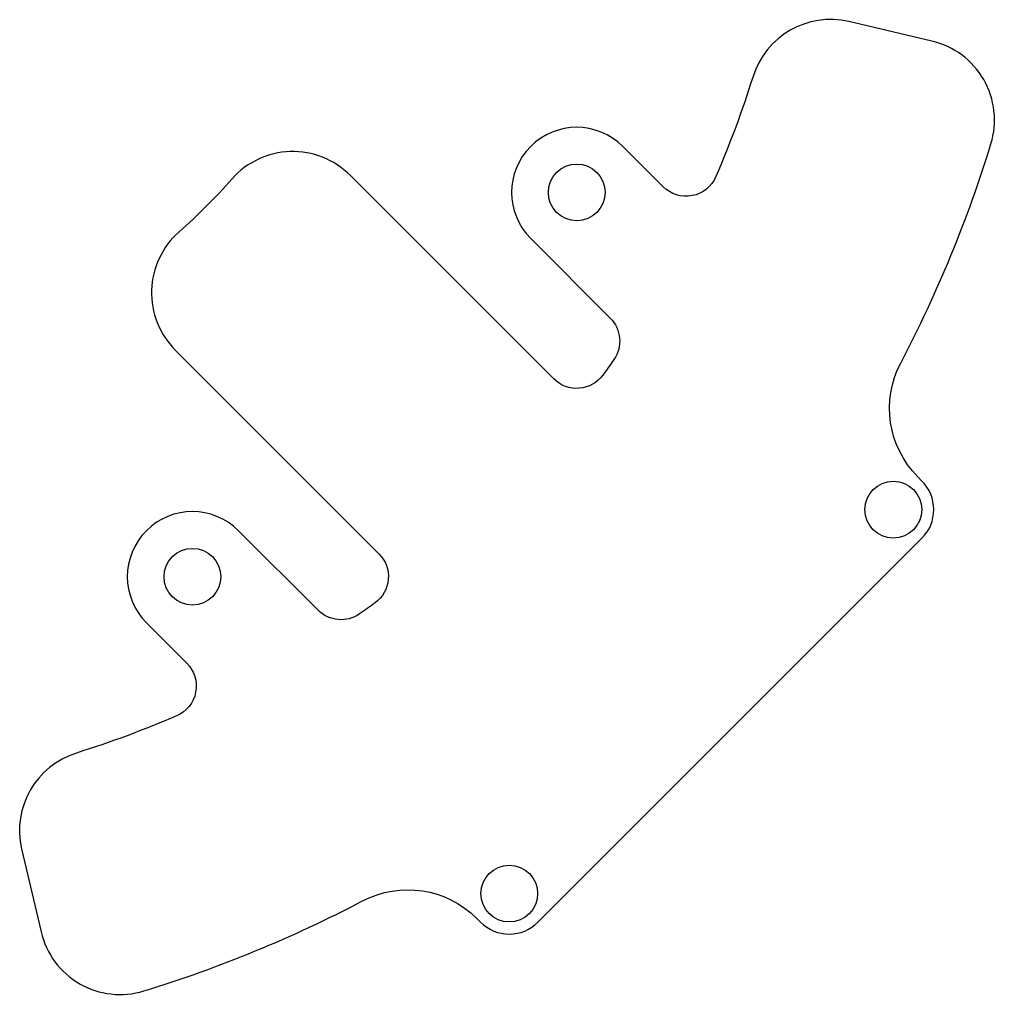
# Model space of a CAD drawing. Header units: millimetres. Extents: x 15.5 to 75.6, y -75.6 to -15.5.
import ezdxf

# ---------------------------------------------------------------- set-up
doc = ezdxf.new("R2010")
doc.units = ezdxf.units.MM
doc.layers.get('0').update_dxf_attribs({"linetype": 'CONTINUOUS'})

msp = doc.modelspace()

# ---------------------------------------------------------------- linework, layer by layer
msp.add_lwpolyline([(15.599, -66.594), (16.797, -71.709, 0.43421), (23.132, -75.349, 0.046347), (36.616, -69.798, -0.328208), (43.645, -70.869), (43.89, -71.113, 0.414214), (47.425, -71.113), (71.095, -47.444, 0.414214), (71.095, -43.916), (70.835, -43.654, -0.327049), (69.785, -36.642, 0.046441), (75.349, -23.132, 0.43421), (71.709, -16.797), (66.594, -15.599, 0.392998), (60.682, -18.975, -0.025925), (58.392, -25.153, -0.530007), (55.141, -25.776), (52.654, -23.289, 1), (46.977, -28.966), (51.882, -33.871, -0.363773), (52.107, -36.431, -0.004592), (51.429, -37.382, -0.460941), (48.397, -37.621), (35.847, -25.071, 0.432121), (28.568, -25.292, -0.030384), (25.292, -28.568, 0.432121), (25.071, -35.847), (37.621, -48.397, -0.460941), (37.382, -51.429, -0.004592), (36.431, -52.107, -0.363773), (33.871, -51.882), (28.966, -46.977, 1), (23.289, -52.654), (25.776, -55.141, -0.530007), (25.153, -58.392, -0.025925), (18.975, -60.682, 0.392998)], format="xyb", close=True)
for centre in [(49.816, -26.127), (69.331, -45.68), (26.127, -49.816), (45.658, -69.346)]:
    msp.add_circle(centre, 1.75)

doc.saveas('drawing.dxf')
